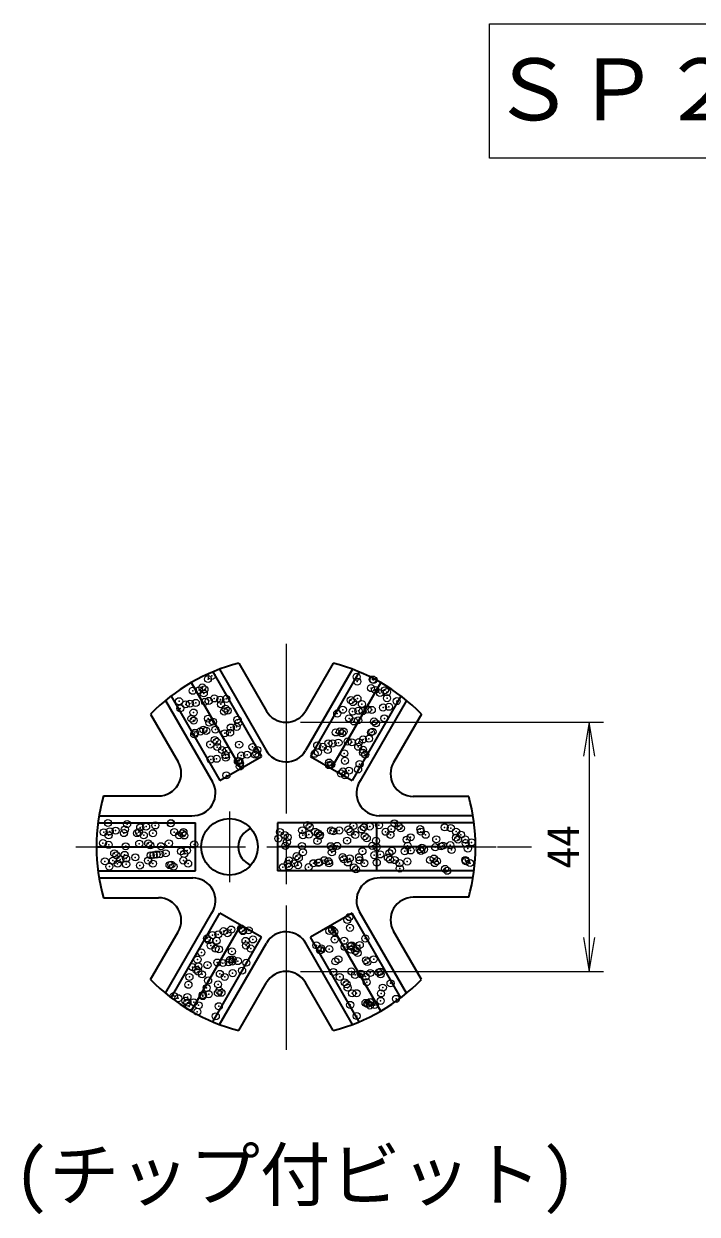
# Model space of a CAD drawing. Units: millimetres at full size, sheet at 1:2.5; details may follow other scales. Extents: x 9811 to 11491, y -1826 to -623.
# Drawn here: x 10821.3 to 10940.3, y -1466.1 to -1255.8 of the extents above; entities that cross this region are included whole.
import ezdxf
from ezdxf.enums import TextEntityAlignment as Align

# ---------------------------------------------------------------- set-up
doc = ezdxf.new("R2010")
doc.units = ezdxf.units.MM
doc.header["$LTSCALE"] = 2.5
doc.header["$PDMODE"] = 32
doc.header["$PDSIZE"] = 1.25
doc.linetypes.add('CHAIN', pattern=[18.5, 12, -1.5, 3.5, -1.5])
for name, color, linetype, lineweight in [('4中心線', 1, 'CHAIN', 15), ('6寸法線', 4, 'Continuous', 13), ('外形線', 7, 'Continuous', 35), ('寸法線', 4, 'Continuous', 13), ('枠', 7, 'Continuous', 13), ('細い実線', 3, 'Continuous', 20)]:
    doc.layers.add(name, color=color, linetype=linetype, lineweight=lineweight)
doc.styles.add('ＭＳ ゴシック', font='')
doc.styles.get('ＭＳ ゴシック').set_extended_font_data('MS Gothic')

# ---------------------------------------------------------------- blocks, each defined once
blk = doc.blocks.new('open_arrow')
at = {"color": 0, "linetype": 'Continuous', "lineweight": -2}
blk.add_lwpolyline([(7.5, 1.25), (0, 0), (7.5, -1.25)], dxfattribs=at)

msp = doc.modelspace()

# ---------------------------------------------------------------- linework, layer by layer
at = {"layer": '4中心線'}
for p, q in [((10867.616, -1365.321), (10867.616, -1437.091)), ((10857.616, -1394.947), (10857.616, -1407.465)), ((10830.461, -1401.206), (10904.77, -1401.206))]:
    msp.add_line(p, q, dxfattribs=at)
at = {"layer": '外形線'}
for p, q in [((10859.276, -1368.761), (10864.152, -1377.206)), ((10875.956, -1368.761), (10871.08, -1377.206)), ((10854.682, -1370.304), (10863.296, -1385.225)), ((10855.856, -1369.838), (10864.059, -1384.046)), ((10879.375, -1369.838), (10871.081, -1384.204)), ((10880.55, -1370.304), (10871.935, -1385.225)), ((10850.866, -1372.194), (10859.616, -1387.35)), ((10884.366, -1372.194), (10875.616, -1387.35)), ((10846.33, -1375.338), (10854.624, -1389.704)), ((10847.32, -1374.554), (10855.935, -1389.475)), ((10887.911, -1374.554), (10879.296, -1389.475)), ((10888.902, -1375.338), (10880.699, -1389.546)), ((10843.687, -1377.761), (10848.563, -1386.206)), ((10891.544, -1377.761), (10886.621, -1386.288)), ((10855.935, -1389.475), (10863.296, -1385.225)), ((10871.935, -1385.225), (10879.296, -1389.475)), ((10835.347, -1392.206), (10845.099, -1392.206)), ((10899.907, -1392.288), (10890.085, -1392.288)), ((10834.57, -1395.706), (10850.976, -1395.706)), ((10900.661, -1395.706), (10884.073, -1395.706)), ((10834.386, -1396.956), (10851.616, -1396.956)), ((10851.616, -1405.456), (10851.616, -1396.956)), ((10866.116, -1396.956), (10866.116, -1405.456)), ((10900.845, -1396.956), (10866.116, -1396.956)), ((10883.616, -1396.956), (10883.616, -1405.456)), ((10834.116, -1401.206), (10851.616, -1401.206)), ((10883.616, -1401.206), (10866.116, -1401.206)), ((10901.116, -1401.206), (10883.616, -1401.206)), ((10834.386, -1405.456), (10851.616, -1405.456)), ((10834.57, -1406.706), (10851.159, -1406.706)), ((10900.845, -1405.456), (10866.116, -1405.456)), ((10900.661, -1406.706), (10884.255, -1406.706)), ((10835.347, -1410.206), (10845.099, -1410.206)), ((10899.907, -1410.125), (10890.085, -1410.125)), ((10846.33, -1427.074), (10854.533, -1412.867)), ((10847.32, -1427.859), (10855.935, -1412.937)), ((10863.296, -1417.187), (10855.935, -1412.937)), ((10879.296, -1412.937), (10871.935, -1417.187)), ((10887.911, -1427.859), (10879.296, -1412.937)), ((10888.902, -1427.074), (10880.607, -1412.708)), ((10850.866, -1430.218), (10859.616, -1415.062)), ((10884.366, -1430.218), (10875.616, -1415.062)), ((10843.687, -1424.651), (10848.563, -1416.206)), ((10854.682, -1432.109), (10863.296, -1417.187)), ((10880.55, -1432.109), (10871.935, -1417.187)), ((10891.544, -1424.651), (10886.621, -1416.125)), ((10855.856, -1432.574), (10864.15, -1418.208)), ((10879.375, -1432.574), (10871.172, -1418.367)), ((10859.276, -1433.651), (10864.152, -1425.206)), ((10875.956, -1433.651), (10871.08, -1425.206))]:
    msp.add_line(p, q, dxfattribs=at)
msp.add_circle((10857.616, -1401.206), 5, dxfattribs=at)
for centre, radius, start, end in [((10867.616, -1401.206), 33.5, 104.41559, 135.58429), ((10867.616, -1401.206), 33.5, 44.41571, 75.58441), ((10867.616, -1375.206), 4, 210, 330), ((10867.613, -1382.202), 4.004, 207.41659, 330), ((10845.099, -1388.206), 4, 270, 30), ((10890.085, -1388.288), 4, 150, 270), ((10851.157, -1391.706), 4.004, 267.41659, 30), ((10884.073, -1391.702), 4.004, 147.41659, 270), ((10867.616, -1401.206), 33.5, 164.41554, 195.58423), ((10867.616, -1401.206), 33.5, 344.56055, 15.43968), ((10862.616, -1401.206), 3.447, 110.16589, 249.83411), ((10851.159, -1410.71), 4.004, 327.41659, 90), ((10884.075, -1410.706), 4.004, 87.41659, 210), ((10845.099, -1414.206), 4, 330, 90), ((10890.085, -1414.125), 4, 90, 210), ((10867.618, -1420.21), 4.004, 27.41659, 150), ((10867.616, -1427.206), 4, 30, 150), ((10867.616, -1401.206), 33.5, 224.41559, 255.58429), ((10867.616, -1401.206), 33.5, 284.41571, 315.58441)]:
    msp.add_arc(centre, radius, start, end, dxfattribs=at)
at = {"layer": '寸法線'}
for p, q in [((10870.156, -1379.206), (10923.717, -1379.206)), ((10921.177, -1379.206), (10921.177, -1423.206)), ((10905.018, -1401.206), (10911.018, -1401.206)), ((10870.156, -1423.206), (10923.717, -1423.206))]:
    msp.add_line(p, q, dxfattribs=at)
at = {"layer": '枠'}
msp.add_lwpolyline([(10903.589, -1255.779), (11011.589, -1255.779), (11011.589, -1279.547), (10903.589, -1279.547)], close=True, dxfattribs=at)
at = {"layer": '細い実線'}
for p in [(10853.842, -1371.561), (10854.503, -1371.013), (10880.113, -1371.154), (10880.211, -1372.011), (10882.928, -1371.653), (10883.088, -1371.714), (10851.144, -1373.631), (10852.239, -1373.55), (10852.831, -1373.047), (10853.082, -1374.087), (10853.2, -1373.385), (10882.651, -1373.157), (10883.381, -1373.493), (10884.224, -1374.03), (10885.079, -1373.539), (10885.447, -1373.876), (10848.732, -1375.482), (10849.89, -1376.033), (10850.627, -1375.906), (10851.668, -1375.769), (10853.293, -1375.555), (10853.968, -1375.415), (10854.94, -1374.98), (10856.01, -1375.197), (10856.119, -1376.021), (10857.051, -1375.06), (10879.066, -1375.294), (10879.435, -1375.632), (10880.239, -1375.008), (10881.032, -1375.976), (10885.474, -1374.941), (10887.187, -1375.471), (10848.927, -1376.735), (10851.27, -1377.485), (10856.672, -1377.29), (10856.93, -1376.804), (10857.299, -1377.141), (10876.672, -1377.655), (10877.66, -1376.987), (10879.388, -1377.297), (10880.429, -1377.16), (10881.175, -1377.226), (10882.055, -1376.946), (10882.776, -1377.011), (10884.772, -1376.589), (10885.813, -1376.452), (10850.918, -1378.559), (10851.287, -1378.897), (10853.854, -1378.558), (10854.094, -1379.269), (10854.698, -1379.095), (10857.854, -1380.132), (10858.895, -1379.995), (10859.039, -1378.736), (10859.21, -1379.293), (10878.767, -1378.513), (10879.611, -1379.05), (10880.365, -1378.862), (10883.166, -1379.05), (10883.534, -1379.388), (10884.996, -1378.501), (10851.396, -1381.338), (10851.506, -1381.041), (10852.47, -1380.841), (10853.027, -1380.491), (10853.512, -1380.704), (10855.017, -1382.315), (10855.137, -1380.49), (10856.798, -1381.144), (10857.734, -1381.03), (10876.419, -1380.996), (10877.153, -1380.805), (10877.522, -1381.143), (10877.786, -1380.84), (10881.232, -1382.233), (10882.273, -1382.096), (10882.647, -1380.984), (10882.902, -1380.865), (10854.22, -1383.122), (10855.386, -1382.653), (10855.47, -1383.566), (10856.313, -1384.103), (10857.126, -1384.247), (10859.336, -1383.147), (10861.698, -1383.555), (10862.541, -1384.092), (10873.132, -1383.299), (10873.25, -1384.493), (10874.154, -1383.532), (10874.998, -1384.07), (10875.089, -1382.91), (10875.849, -1382.942), (10876.89, -1382.805), (10878.516, -1382.591), (10879.262, -1382.738), (10880.383, -1383.521), (10880.491, -1382.715), (10881.226, -1384.058), (10881.253, -1384.562), (10854.314, -1385.777), (10855.356, -1385.64), (10856.924, -1384.997), (10856.981, -1385.426), (10859.117, -1386.072), (10859.349, -1386.038), (10859.485, -1386.409), (10859.698, -1385.068), (10860.739, -1384.931), (10862.159, -1384.931), (10862.365, -1384.717), (10872.677, -1384.761), (10875.24, -1386.317), (10875.609, -1386.655), (10877.912, -1384.694), (10878.034, -1386.004), (10880.617, -1386.569), (10881.621, -1384.9), (10857.085, -1388.574), (10859.462, -1387), (10875.215, -1386.764), (10877.349, -1388.249), (10877.693, -1387.877), (10878.038, -1388.547), (10878.734, -1387.74), (10880.36, -1387.526), (10836.147, -1396.99), (10839.536, -1397.187), (10847.235, -1397.065), (10847.288, -1397.026), (10886.764, -1397.04), (10835.402, -1398.636), (10836.246, -1399.173), (10836.468, -1398.483), (10837.509, -1398.346), (10838.97, -1398.774), (10839.135, -1398.132), (10841.276, -1398.781), (10841.631, -1398.625), (10841.852, -1397.774), (10842.474, -1399.162), (10842.893, -1397.637), (10844.087, -1398.798), (10844.519, -1397.423), (10847.859, -1398.613), (10848.702, -1399.151), (10849.278, -1398.85), (10849.488, -1398.604), (10849.647, -1399.188), (10866.544, -1398.579), (10867.387, -1399.117), (10870.477, -1398.3), (10870.614, -1399.166), (10871.414, -1397.34), (10871.655, -1399.029), (10871.783, -1397.678), (10872.772, -1398.568), (10873.281, -1398.815), (10873.523, -1399.273), (10873.615, -1399.105), (10875.593, -1398.325), (10875.997, -1398.457), (10877.038, -1398.32), (10878.664, -1398.106), (10879, -1398.557), (10879.535, -1397.517), (10879.844, -1399.094), (10880.995, -1398.13), (10881.381, -1397.748), (10881.526, -1399.341), (10882.422, -1397.611), (10884.048, -1397.397), (10885.229, -1398.546), (10886.072, -1399.083), (10886.23, -1398.063), (10887.538, -1397.586), (10887.907, -1397.924), (10891.346, -1398.088), (10891.457, -1398.534), (10892.3, -1399.071), (10895.659, -1397.763), (10896.748, -1397.893), (10897.685, -1398.523), (10898.528, -1399.06), (10835.263, -1400.537), (10836.273, -1400.844), (10839.282, -1401.108), (10841.675, -1400.649), (10843.266, -1400.606), (10843.635, -1400.943), (10845.51, -1401.096), (10846.91, -1400.582), (10851.387, -1400.782), (10866.271, -1399.738), (10867.511, -1401.028), (10867.779, -1400.37), (10867.897, -1399.523), (10870.423, -1401.051), (10873.181, -1400.175), (10875.514, -1401.097), (10875.882, -1401.434), (10876.652, -1401.04), (10878.416, -1400.108), (10881.895, -1399.679), (10882.88, -1401.028), (10883.532, -1400.133), (10883.635, -1401.274), (10888.934, -1399.938), (10889.108, -1401.017), (10889.647, -1399.518), (10891.637, -1401.342), (10893.992, -1401.266), (10894.169, -1399.872), (10895.033, -1401.129), (10895.336, -1401.006), (10896.659, -1400.915), (10897.65, -1399.587), (10898.018, -1399.925), (10899.286, -1399.896), (10899.375, -1400.558), (10900.416, -1400.421), (10837.254, -1402.361), (10837.623, -1402.699), (10838.312, -1403.418), (10839.096, -1402.627), (10839.353, -1403.281), (10840.979, -1403.067), (10843.696, -1402.71), (10844.213, -1402.652), (10844.737, -1402.573), (10845.375, -1402.538), (10846.363, -1402.359), (10849.079, -1402.001), (10849.614, -1402.457), (10850.12, -1401.864), (10869.501, -1402.852), (10869.87, -1403.19), (10870.603, -1402.154), (10875.719, -1402.178), (10877.622, -1403.029), (10877.841, -1403.393), (10878.882, -1403.256), (10880.508, -1403.041), (10880.615, -1403.565), (10881.121, -1401.984), (10883.225, -1402.684), (10884.266, -1402.547), (10885.625, -1403.098), (10885.892, -1402.333), (10885.994, -1403.435), (10886.356, -1401.917), (10886.844, -1403.554), (10888.608, -1401.975), (10889.649, -1401.838), (10891.275, -1401.624), (10891.472, -1401.941), (10892.006, -1401.68), (10893.072, -1403.542), (10893.746, -1403.274), (10896.874, -1401.747), (10899.3, -1403.531), (10899.758, -1401.519), (10835.596, -1403.776), (10836.399, -1404.697), (10837.017, -1403.644), (10837.861, -1404.182), (10839.363, -1404.293), (10841.801, -1404.503), (10843.246, -1403.633), (10844.089, -1404.17), (10847.036, -1404.436), (10847.365, -1404.362), (10847.734, -1404.7), (10849.474, -1403.622), (10850.317, -1404.159), (10867.074, -1404.81), (10867.905, -1404.223), (10868.115, -1404.673), (10868.159, -1403.588), (10869.002, -1404.125), (10869.741, -1404.459), (10871.61, -1404.784), (10872.458, -1404.101), (10873.307, -1404.029), (10873.499, -1403.964), (10874.387, -1403.576), (10875.125, -1403.75), (10875.231, -1404.114), (10878.542, -1403.962), (10879.613, -1404.853), (10879.982, -1405.191), (10881.459, -1404.102), (10883.658, -1403.987), (10887.687, -1404.091), (10887.734, -1405.03), (10889.06, -1403.792), (10893.915, -1404.08), (10894.295, -1403.725), (10895.737, -1405.099), (10896.105, -1405.436), (10899.412, -1403.75), (10900.144, -1404.068), (10878.813, -1413.621), (10856.584, -1416.11), (10857.932, -1415.827), (10859.663, -1415.631), (10859.995, -1416.099), (10860.032, -1415.968), (10861.036, -1415.962), (10875.269, -1416.076), (10875.787, -1415.876), (10878.461, -1414.13), (10878.92, -1415.523), (10853.651, -1417.386), (10854.02, -1417.724), (10854.611, -1416.807), (10855.353, -1417.805), (10855.652, -1416.67), (10857.278, -1416.456), (10860.47, -1417.83), (10861.772, -1417.563), (10876.156, -1416.214), (10876.223, -1417.593), (10877.896, -1417.808), (10881.625, -1417.398), (10852.656, -1419.875), (10854.32, -1418.646), (10855.163, -1419.184), (10855.76, -1419.318), (10858.058, -1419.68), (10860.548, -1418.635), (10861.392, -1419.172), (10873.005, -1418.612), (10873.647, -1419.48), (10873.811, -1419.443), (10873.848, -1419.15), (10875.273, -1419.266), (10877.99, -1418.908), (10879.031, -1418.771), (10879.046, -1419.377), (10879.233, -1418.601), (10879.886, -1419.632), (10880.076, -1419.138), (10880.255, -1419.97), (10880.657, -1418.557), (10851.072, -1422.452), (10851.971, -1421.129), (10852.113, -1422.315), (10853.739, -1422.101), (10855.479, -1421.659), (10856.455, -1421.743), (10857.496, -1421.606), (10857.75, -1421.142), (10858.119, -1421.48), (10858.199, -1421.118), (10859.122, -1421.392), (10860.596, -1421.683), (10876.349, -1421.446), (10876.884, -1421.084), (10881.751, -1421.252), (10881.995, -1421.565), (10883.113, -1421.073), (10850.55, -1424.203), (10851.738, -1422.898), (10852.107, -1423.235), (10852.782, -1423.729), (10855.935, -1423.654), (10856.778, -1424.192), (10858.184, -1423.534), (10859.859, -1423.074), (10875.983, -1423.32), (10877.117, -1424.201), (10879.172, -1423.23), (10879.834, -1423.844), (10880.848, -1423.609), (10880.875, -1423.706), (10881.692, -1424.146), (10882.501, -1423.492), (10883.986, -1423.389), (10884.288, -1423.255), (10884.354, -1423.727), (10850.37, -1425.579), (10853.586, -1426.137), (10853.847, -1424.83), (10855.605, -1425.512), (10855.837, -1426.654), (10877.973, -1425.144), (10878.342, -1425.482), (10878.5, -1426.092), (10881.877, -1425.105), (10884.728, -1426.081), (10886.094, -1425.321), (10847.792, -1427.558), (10848.573, -1427.959), (10849.825, -1428.409), (10850.194, -1428.747), (10850.199, -1427.745), (10851.322, -1428.674), (10852.908, -1427.582), (10852.916, -1427.387), (10853.957, -1427.25), (10855.583, -1427.036), (10856.206, -1426.992), (10879.298, -1427.084), (10880.082, -1427.076), (10881.678, -1428.779), (10882.463, -1428.617), (10882.719, -1428.642), (10884.344, -1428.428), (10884.414, -1427.108), (10887.061, -1428.07), (10850.496, -1429.433), (10851.934, -1430.341), (10852.165, -1429.211), (10855.731, -1429.366), (10878.961, -1429.137), (10882.003, -1428.959), (10882.073, -1428.9), (10882.441, -1429.238), (10883.307, -1429.155), (10855.202, -1431.146), (10880.115, -1431.1)]:
    msp.add_point(p, dxfattribs=at)

# ---------------------------------------------------------------- block references
at = {"layer": '寸法線', "xscale": 0.8, "yscale": 0.8}
for p, rotation in [((10921.177, -1379.206), 270), ((10921.177, -1423.206), 90)]:
    msp.add_blockref('open_arrow', p, dxfattribs=dict(at, rotation=rotation))

# ---------------------------------------------------------------- texts
at = {"layer": '6寸法線', "style": 'ＭＳ ゴシック'}
msp.add_text('(チップ付ビット)', height=9.114, dxfattribs=at).set_placement((10819.525, -1466.42), align=Align.BOTTOM_LEFT)
at = {"layer": '寸法線', "style": 'ＭＳ ゴシック'}
msp.add_text('44', height=5.696, rotation=90, dxfattribs=at).set_placement((10916.577, -1401.206), align=Align.MIDDLE_CENTER)
at = {"layer": '枠', "style": 'ＭＳ ゴシック'}
msp.add_text('ＳＰ２９ビット', height=10.94, dxfattribs=at).set_placement((10903.83, -1276.103), align=Align.BOTTOM_LEFT)

doc.saveas('drawing.dxf')
